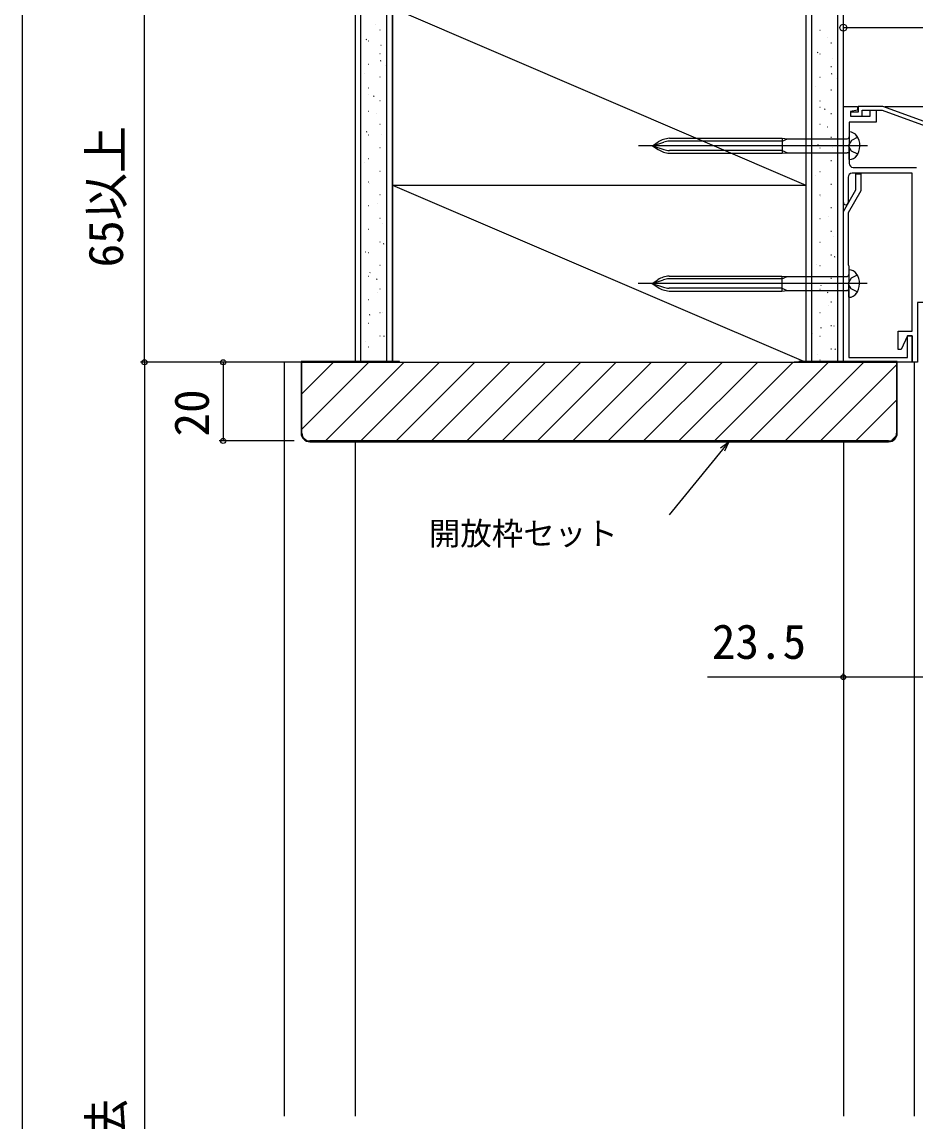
# Model space of a CAD drawing. Units: millimetres, scale not verified. Extents: x -525 to 525, y -783 to 780.
# Drawn here: x -525 to -298, y 353.1 to 632.6 of the extents above; entities that cross this region are included whole.
import ezdxf
from ezdxf.enums import TextEntityAlignment as Align

# ---------------------------------------------------------------- set-up
doc = ezdxf.new("R2010")
doc.units = ezdxf.units.MM
doc.header["$LTSCALE"] = 4
for name, color, linetype in [('0-2_YKK_11', 7, 'Continuous'), ('0-3_YKK_12', 2, 'Continuous'), ('0-4_YKK_13', 4, 'Continuous'), ('0-5_YKK_D', 6, 'Continuous'), ('0-6_YKK_ZWAK', 7, 'Continuous'), ('0-7_YSS_K', 3, 'Continuous'), ('0-8_YSS_KE', 3, 'Continuous')]:
    doc.layers.add(name, color=color, linetype=linetype)
doc.styles.add('ＭＳ ゴシック', font='')
doc.styles.get('ＭＳ ゴシック').set_extended_font_data('MS Gothic')

msp = doc.modelspace()

# ---------------------------------------------------------------- linework, layer by layer
at = {"layer": '0-2_YKK_11'}
msp.add_line((-315.207, 593.119), (-315.207, 586.719), dxfattribs=at)
for points in [[(-316.407, 586.719), (-316.407, 611.119), (-312.807, 611.119), (-312.807, 610.119), (-314.607, 609.801), (-314.607, 608.619), (-309.607, 608.619), (-309.607, 610.119), (-308.107, 610.119), (-308.107, 607.119), (-314.907, 607.119), (-314.907, 601.577), (-315.027, 601.394), (-315.027, 600.844), (-314.907, 600.661), (-314.907, 596.619)], [(-313.907, 595.619), (-297.807, 595.619)], [(-298.907, 554.019), (-298.907, 594.119), (-314.207, 594.119)], [(-284.873, 563.583), (-284.753, 563.657), (-284.354, 564.055), (-284.107, 563.952), (-284.107, 561.319), (-297.607, 561.319), (-297.607, 546.119), (-298.907, 546.119), (-298.907, 552.819), (-300.107, 552.819), (-301.707, 549.319), (-302.507, 549.319), (-302.507, 554.019), (-298.907, 554.019)]]:
    msp.add_lwpolyline(points, dxfattribs=at)
for points in [[(-258.123, 593.545), (-306.407, 611.119), (-312.607, 611.119), (-312.607, 609.619), (-314.607, 609.619), (-314.607, 608.619), (-311.607, 608.619), (-311.607, 610.119), (-306.584, 610.119), (-268.907, 596.406), (-268.907, 595.319), (-265.921, 595.319), (-260.907, 593.494), (-260.907, 590.285), (-260.29, 590.029), (-259.093, 591.226), (-260.007, 591.754), (-260.007, 593.273), (-258.431, 592.699)], [(-316.408, 546.119), (-316.408, 584.419), (-313.208, 589.961), (-313.208, 594.019), (-312.008, 594.019), (-312.008, 589.64), (-315.208, 584.097), (-315.208, 570.943), (-315.095, 570.707), (-315.008, 570.495), (-315.008, 566.577), (-315.128, 566.394), (-315.128, 565.844), (-315.008, 565.661), (-315.008, 547.319), (-300.108, 547.319), (-300.108, 552.819), (-298.908, 552.819), (-298.908, 546.119)]]:
    msp.add_lwpolyline(points, close=True, dxfattribs=at)
for centre, radius, start, end in [((-313.907, 596.619), 1, 180.00001, 269.99999), ((-314.207, 593.119), 1, 90.00001, 179.99999), ((-315.807, 586.719), 0.6, 179.99999, 0.00001)]:
    msp.add_arc(centre, radius, start, end, dxfattribs=at)
at = {"layer": '0-3_YKK_12'}
for p, q in [((-458.407, 546.124), (-458.407, 354.619)), ((-453.907, 546.124), (-458.407, 546.124)), ((-298.407, 546.119), (-302.907, 546.119)), ((-298.407, 546.119), (-298.407, 354.619))]:
    msp.add_line(p, q, dxfattribs=at)
at = {"layer": '0-4_YKK_13'}
for p, q in [((-314.919, 604.619), (-314.919, 601.119)), ((-314.889, 604.619), (-314.909, 604.619)), ((-310.306, 601.119), (-368.442, 601.119)), ((-364.909, 601.119), (-363.426, 602.076)), ((-364.909, 601.119), (-362, 602.049)), ((-364.909, 601.119), (-363.426, 600.162)), ((-364.909, 601.119), (-362, 600.189)), ((-360.596, 603.019), (-331.909, 603.019)), ((-331.909, 602.324), (-360.518, 602.324)), ((-331.909, 603.019), (-331.909, 599.219)), ((-331.909, 603.019), (-330.61, 602.888)), ((-331.909, 602.324), (-330.61, 602.888)), ((-330.61, 602.888), (-315.409, 602.888)), ((-314.369, 599.752), (-315.096, 601.119)), ((-314.907, 597.619), (-314.907, 601.119)), ((-360.596, 599.219), (-331.909, 599.219)), ((-331.909, 599.914), (-360.518, 599.914)), ((-331.909, 599.914), (-330.61, 599.349)), ((-331.909, 599.219), (-330.61, 599.349)), ((-330.61, 599.349), (-315.397, 599.349)), ((-312.77, 598.972), (-314.369, 599.752)), ((-314.889, 597.619), (-314.909, 597.619)), ((-360.684, 568.019), (-331.998, 568.019)), ((-331.998, 567.324), (-360.606, 567.324)), ((-331.998, 568.019), (-331.998, 564.219)), ((-331.998, 568.019), (-330.698, 567.888)), ((-331.998, 567.324), (-330.698, 567.888)), ((-330.698, 567.888), (-315.498, 567.888)), ((-315.008, 569.619), (-315.008, 566.119)), ((-314.978, 569.619), (-314.998, 569.619)), ((-310.394, 566.119), (-368.531, 566.119)), ((-364.998, 566.119), (-363.514, 567.076)), ((-364.998, 566.119), (-362.089, 567.049)), ((-364.998, 566.119), (-363.514, 565.162)), ((-364.998, 566.119), (-362.089, 565.189)), ((-331.998, 564.914), (-360.606, 564.914)), ((-331.998, 564.914), (-330.698, 564.349)), ((-314.457, 564.752), (-315.184, 566.119)), ((-314.996, 562.619), (-314.996, 566.119)), ((-312.858, 563.972), (-314.457, 564.752)), ((-360.684, 564.219), (-331.998, 564.219)), ((-331.998, 564.219), (-330.698, 564.349)), ((-330.698, 564.349), (-315.486, 564.349)), ((-314.978, 562.619), (-314.998, 562.619))]:
    msp.add_line(p, q, dxfattribs=at)
for points in [[(-312.77, 603.265), (-314.369, 602.485), (-315.096, 601.119)], [(-312.858, 568.265), (-314.457, 567.485), (-315.184, 566.119)]]:
    msp.add_lwpolyline(points, dxfattribs=at)
for centre, radius, start, end in [((-314.889, 602.319), 2.3, 33.40329, 90.74736), ((-316.609, 601.119), 4.4, 321.93215, 36.03907), ((-360.173, 597.034), 6, 94.03879, 122.82633), ((-360.173, 596.334), 6, 94.03879, 107.72997), ((-315.419, 603.388), 0.5, 270, 0), ((-360.173, 605.204), 6, 237.17367, 265.96121), ((-360.173, 605.904), 6, 252.27003, 265.96121), ((-315.407, 598.849), 0.5, 0, 90), ((-314.889, 599.919), 2.3, 269.53808, 326.59671), ((-360.262, 562.034), 6, 94.03879, 122.82633), ((-360.262, 561.334), 6, 94.03879, 107.72997), ((-315.508, 568.388), 0.5, 270, 0), ((-314.978, 567.319), 2.3, 33.40329, 90.74736), ((-316.698, 566.119), 4.4, 321.93215, 36.03907), ((-360.262, 570.204), 6, 237.17367, 265.96121), ((-360.262, 570.904), 6, 252.27003, 265.96121), ((-315.496, 563.849), 0.5, 0, 90), ((-314.978, 564.919), 2.3, 269.53808, 326.59671)]:
    msp.add_arc(centre, radius, start, end, dxfattribs=at)
at = {"layer": '0-5_YKK_D'}
for p, q in [((-493.907, 546.124), (-493.907, 646.124)), ((-316.408, 611.619), (-316.408, 632.119)), ((-316.408, 631.119), (-277.907, 631.119)), ((-305.855, 611.119), (-175.907, 611.119)), ((-455.907, 546.124), (-494.907, 546.124)), ((-455.907, 546.124), (-494.907, 546.124)), ((-493.907, 546.124), (-493.907, 146.119)), ((-455.907, 546.124), (-474.907, 546.124)), ((-473.907, 546.124), (-473.907, 526.124)), ((-455.907, 526.124), (-474.907, 526.124)), ((-316.407, 465.473), (-316.407, 467.122))]:
    msp.add_line(p, q, dxfattribs=at)
for points in [[(-345.464, 525.924), (-347.077, 523.949), (-360.609, 507.377)], [(-347.606, 524.381), (-345.464, 525.924), (-346.548, 523.516)], [(-292.907, 466.122), (-316.407, 466.122), (-350.912, 466.122)]]:
    msp.add_lwpolyline(points, dxfattribs=at)
for centre, radius in [((-316.408, 631.119), 0.85), ((-493.907, 546.124), 0.637), ((-493.907, 546.124), 0.637), ((-473.907, 546.124), 0.637), ((-473.907, 526.124), 0.637), ((-316.407, 466.122), 0.637)]:
    msp.add_circle(centre, radius, dxfattribs=at)
at = {"layer": '0-6_YKK_ZWAK'}
msp.add_line((-525, 746.6), (-525, -783.4), dxfattribs=at)
at = {"layer": '0-7_YSS_K'}
for p, q in [((-440.407, 646.124), (-440.407, 546.124)), ((-438.907, 546.124), (-438.907, 646.124)), ((-432.407, 646.124), (-432.407, 546.124)), ((-325.907, 646.124), (-325.907, 546.124)), ((-324.407, 546.124), (-324.407, 646.124)), ((-317.907, 646.124), (-317.907, 546.124)), ((-316.407, 546.124), (-316.407, 646.124)), ((-430.907, 636.124), (-325.907, 591.124)), ((-435.13, 631.907), (-435.111, 631.914)), ((-434.141, 630.559), (-434.041, 630.559)), ((-322.408, 630.483), (-322.308, 630.483)), ((-437.576, 628.122), (-437.41, 628.233)), ((-436.991, 627.809), (-436.891, 627.809)), ((-433.838, 626.683), (-433.819, 626.689)), ((-320.547, 628.601), (-320.528, 628.608)), ((-319.558, 627.253), (-319.458, 627.253)), ((-434.141, 624.579), (-434.041, 624.579)), ((-322.993, 624.816), (-322.826, 624.927)), ((-322.408, 624.503), (-322.308, 624.503)), ((-319.255, 623.377), (-319.236, 623.383)), ((-436.991, 621.829), (-436.891, 621.829)), ((-433.967, 622.676), (-433.8, 622.786)), ((-432.64, 621.425), (-432.621, 621.432)), ((-319.558, 621.273), (-319.458, 621.273)), ((-438.126, 619.482), (-438.107, 619.489)), ((-434.141, 618.599), (-434.041, 618.599)), ((-322.408, 618.523), (-322.308, 618.523)), ((-319.383, 619.37), (-319.217, 619.48)), ((-318.057, 618.119), (-318.038, 618.125)), ((-436.991, 615.849), (-436.891, 615.849)), ((-323.543, 616.176), (-323.524, 616.183)), ((-319.558, 615.293), (-319.458, 615.293)), ((-436.928, 614.224), (-436.909, 614.231)), ((-435.735, 613.67), (-435.569, 613.78)), ((-434.141, 612.619), (-434.041, 612.619)), ((-322.408, 612.543), (-322.308, 612.543)), ((-436.991, 609.869), (-436.891, 609.869)), ((-434.976, 609.234), (-434.958, 609.24)), ((-322.345, 610.918), (-322.326, 610.925)), ((-321.152, 610.363), (-320.985, 610.474)), ((-319.558, 609.313), (-319.458, 609.313)), ((-434.141, 606.639), (-434.041, 606.639)), ((-322.408, 606.563), (-322.308, 606.563)), ((-437.504, 604.663), (-437.338, 604.774)), ((-436.991, 603.889), (-436.891, 603.889)), ((-433.684, 604.009), (-433.666, 604.016)), ((-320.393, 605.928), (-320.374, 605.934)), ((-322.921, 601.357), (-322.754, 601.467)), ((-319.558, 603.333), (-319.458, 603.333)), ((-434.141, 600.659), (-434.041, 600.659)), ((-432.487, 598.752), (-432.468, 598.758)), ((-322.408, 600.583), (-322.308, 600.583)), ((-319.101, 600.703), (-319.082, 600.71)), ((-437.973, 596.809), (-437.954, 596.816)), ((-436.991, 597.909), (-436.891, 597.909)), ((-319.558, 597.353), (-319.458, 597.353)), ((-434.141, 594.679), (-434.041, 594.679)), ((-323.39, 593.503), (-323.371, 593.509)), ((-322.408, 594.603), (-322.308, 594.603)), ((-436.991, 591.929), (-436.891, 591.929)), ((-436.775, 591.551), (-436.756, 591.558)), ((-430.907, 591.124), (-325.907, 591.124)), ((-430.907, 591.124), (-325.907, 546.124)), ((-319.558, 591.373), (-319.458, 591.373)), ((-434.141, 588.699), (-434.041, 588.699)), ((-322.408, 588.623), (-322.308, 588.623)), ((-322.192, 588.245), (-322.173, 588.252)), ((-436.991, 585.949), (-436.891, 585.949)), ((-434.823, 586.56), (-434.804, 586.567)), ((-319.558, 585.393), (-319.458, 585.393)), ((-434.141, 582.719), (-434.041, 582.719)), ((-433.531, 581.336), (-433.512, 581.343)), ((-322.408, 582.643), (-322.308, 582.643)), ((-320.24, 583.254), (-320.221, 583.261)), ((-436.991, 579.969), (-436.891, 579.969)), ((-319.558, 579.413), (-319.458, 579.413)), ((-434.141, 576.739), (-434.041, 576.739)), ((-433.206, 576.166), (-433.039, 576.276)), ((-322.408, 576.663), (-322.308, 576.663)), ((-318.948, 578.03), (-318.929, 578.037)), ((-437.819, 574.136), (-437.801, 574.142)), ((-436.991, 573.989), (-436.891, 573.989)), ((-319.558, 573.433), (-319.458, 573.433)), ((-318.622, 572.86), (-318.456, 572.97)), ((-434.141, 570.759), (-434.041, 570.759)), ((-323.236, 570.829), (-323.217, 570.836)), ((-322.408, 570.683), (-322.308, 570.683)), ((-436.991, 568.009), (-436.891, 568.009)), ((-436.622, 568.878), (-436.603, 568.884)), ((-434.974, 567.16), (-434.808, 567.27)), ((-319.558, 567.453), (-319.458, 567.453)), ((-434.141, 564.779), (-434.041, 564.779)), ((-322.408, 564.703), (-322.308, 564.703)), ((-322.039, 565.572), (-322.02, 565.578)), ((-436.991, 562.029), (-436.891, 562.029)), ((-434.67, 563.887), (-434.651, 563.894)), ((-320.391, 563.853), (-320.225, 563.964)), ((-320.087, 560.581), (-320.068, 560.588)), ((-319.558, 561.473), (-319.458, 561.473)), ((-438.958, 556.687), (-438.939, 556.693)), ((-436.743, 558.153), (-436.577, 558.264)), ((-434.141, 558.799), (-434.041, 558.799)), ((-433.378, 558.663), (-433.359, 558.669)), ((-322.408, 558.723), (-322.308, 558.723)), ((-436.991, 556.049), (-436.891, 556.049)), ((-324.375, 553.38), (-324.356, 553.387)), ((-322.16, 554.847), (-321.993, 554.957)), ((-319.558, 555.493), (-319.458, 555.493)), ((-318.795, 555.357), (-318.776, 555.363)), ((-437.666, 551.462), (-437.647, 551.469)), ((-434.141, 552.819), (-434.041, 552.819)), ((-433.134, 552.707), (-432.967, 552.817)), ((-322.408, 552.743), (-322.308, 552.743)), ((-436.991, 550.069), (-436.891, 550.069)), ((-323.083, 548.156), (-323.064, 548.163)), ((-319.558, 549.513), (-319.458, 549.513)), ((-318.55, 549.401), (-318.384, 549.511)), ((-453.907, 538.132), (-445.916, 546.124)), ((-453.907, 529.152), (-436.935, 546.124)), ((-447.955, 526.124), (-427.955, 546.124)), ((-438.975, 526.124), (-418.975, 546.124)), ((-429.995, 526.124), (-409.995, 546.124)), ((-421.014, 526.124), (-401.014, 546.124)), ((-412.034, 526.124), (-392.034, 546.124)), ((-403.054, 526.124), (-383.054, 546.124)), ((-394.074, 526.124), (-374.074, 546.124)), ((-385.093, 526.124), (-365.093, 546.124)), ((-376.113, 526.124), (-356.113, 546.124)), ((-367.133, 526.124), (-347.133, 546.124)), ((-358.152, 526.124), (-338.152, 546.124)), ((-349.172, 526.124), (-329.172, 546.124)), ((-340.192, 526.124), (-320.192, 546.124)), ((-331.212, 526.124), (-311.212, 546.124)), ((-322.408, 546.763), (-322.308, 546.763)), ((-322.231, 526.124), (-302.907, 545.448)), ((-313.251, 526.124), (-302.907, 536.467)), ((-440.407, 526.124), (-440.407, 354.619)), ((-316.407, 526.124), (-316.407, 354.619)), ((-304.101, 526.293), (-303.077, 527.318))]:
    msp.add_line(p, q, dxfattribs=at)
for points in [[(-430.907, 646.124), (-430.907, 546.124), (-430.907, 646.124)], [(-440.407, 546.124), (-316.407, 546.124), (-328.907, 546.124)]]:
    msp.add_lwpolyline(points, dxfattribs=at)
at = {"layer": '0-8_YSS_KE'}
for p, q in [((-429.107, 546.124), (-429.107, 546.324)), ((-327.707, 546.324), (-327.707, 546.124)), ((-304.907, 526.124), (-451.907, 526.124)), ((-451.907, 525.924), (-304.907, 525.924))]:
    msp.add_line(p, q, dxfattribs=at)
for points in [[(-429.107, 546.324), (-454.107, 546.324), (-454.107, 528.124)], [(-453.907, 528.124), (-453.907, 546.124), (-302.907, 546.124), (-302.907, 528.124)], [(-302.707, 528.124), (-302.707, 546.324), (-327.707, 546.324)]]:
    msp.add_lwpolyline(points, dxfattribs=at)
for centre, radius, start, end in [((-451.907, 528.124), 2.2, 180, 270), ((-451.907, 528.124), 2, 180, 270), ((-304.907, 528.124), 2.2, 270, 0), ((-304.907, 528.124), 2, 270, 0)]:
    msp.add_arc(centre, radius, start, end, dxfattribs=at)

# ---------------------------------------------------------------- texts
at = {"layer": '0-5_YKK_D', "style": 'ＭＳ ゴシック'}
for s, p in [('65以上', (-496.703, 570.215)), ('20', (-474.907, 527.26)), ('開口寸法', (-496.544, 310.939))]:
    msp.add_text(s, height=8.798, rotation=90, dxfattribs=at).set_placement(p, align=Align.BOTTOM_LEFT)
for s, height, p in [('開放枠セット', 5.865, (-421.7, 497.922)), ('23.5', 8.798, (-349.798, 468.122))]:
    msp.add_text(s, height=height, dxfattribs=at).set_placement(p, align=Align.BOTTOM_LEFT)

doc.saveas('drawing.dxf')
